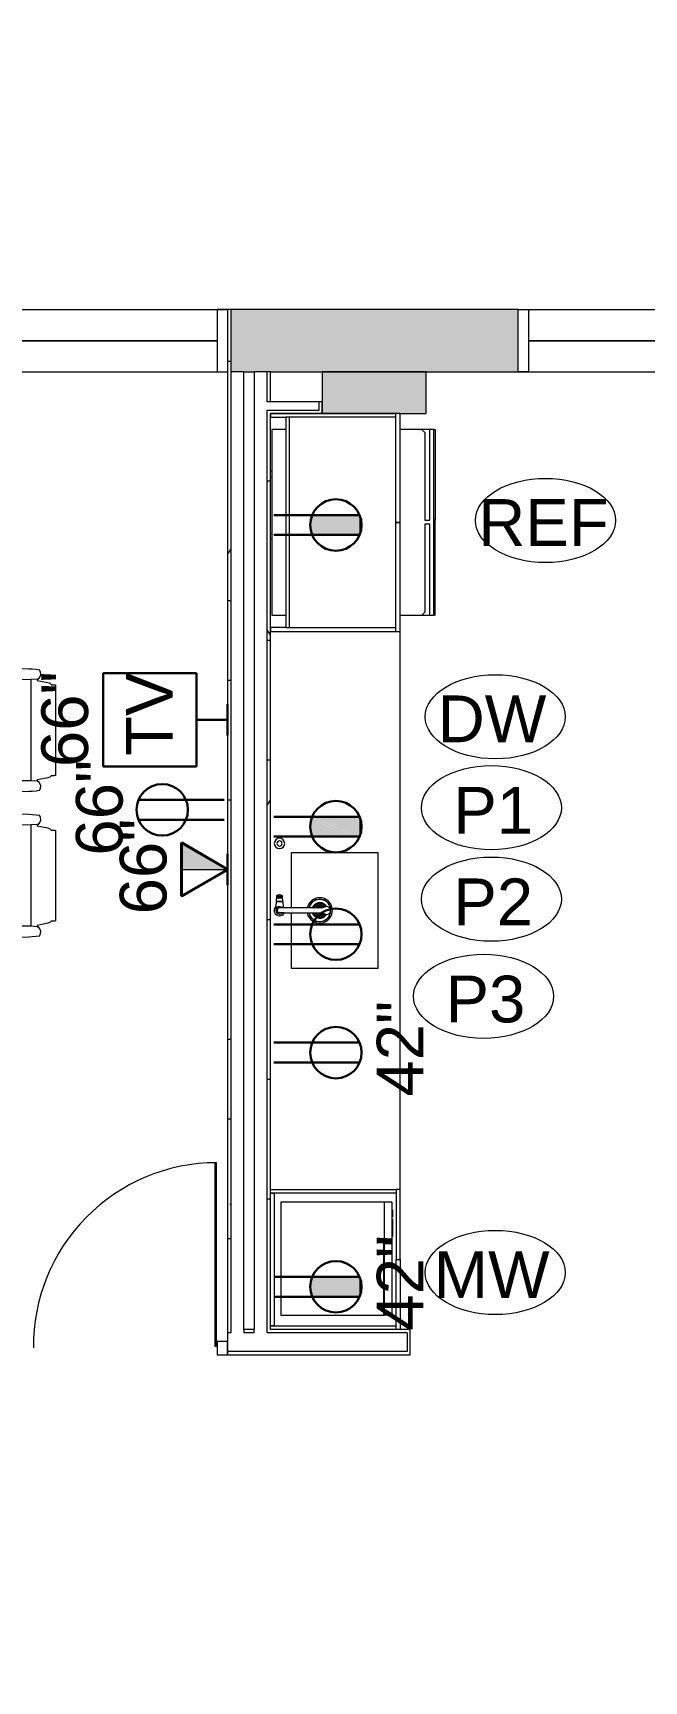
# Model space of a CAD drawing. Header units: inches. Extents: x 0 to 1536, y 72 to 1354.
# Drawn here: x 876.4 to 994.2, y 452.4 to 769.7 of the extents above; entities that cross this region are included whole.
import ezdxf

# ---------------------------------------------------------------- set-up
doc = ezdxf.new("R2010")
doc.units = ezdxf.units.IN
doc.header["$MEASUREMENT"] = 0
for name, color, linetype, lineweight in [('1600 K ST 6th Floor-Clean-REVISED_dwg', 8, 'Continuous', 9), ('A-ANNO-NOTE', 131, 'Continuous', 9), ('A-COLS', 52, 'Continuous', 13), ('A-DOOR', 31, 'Continuous', 13), ('A-GLAZ-CWMG', 51, 'Continuous', 9), ('A-Glaz-Exst', 7, 'Continuous', 9), ('A-WALL', 113, 'Continuous', 13), ('A-WALL-PATT', 111, 'Continuous', 13), ('I-FURN', 30, 'Continuous', 9), ('I-WALL', 2, 'Continuous', 13), ('P-SANR-FIXT', 6, 'Continuous', 9), ('P-SANR-FIXT-IDEN', 2, 'Continuous', 9), ('Q-CASE', 31, 'Continuous', 9), ('Q-SPCQ', 91, 'Continuous', 9), ('Q-SPCQ-IDEN', 132, 'Continuous', 9)]:
    doc.layers.add(name, color=color, linetype=linetype, lineweight=lineweight)
doc.styles.add('Arial_1', font='arial.ttf', dxfattribs={"height": 9})
doc.styles.add('Swis721 Lt BT_2', font='swissl.ttf', dxfattribs={"height": 9})
pattern_1 = [(0, (0, 0), (30.72, 7.68), [1.267, -21.773, 1.267, -21.773, -122.88]), (0, (0, 0), (30.72, 7.68), [-46.08, 1.267, -44.813, 1.267, -21.773, -53.76]), (0, (0, 0), (30.72, 7.68), [-115.2, 1.267, -14.093, 1.267, -37.133]), (120, (11.52, 3.84), (-22.011075, 22.7643), [1.267, -21.773, 1.267, -21.773, -122.88]), (120, (11.52, 3.84), (-22.011075, 22.7643), [-46.08, 1.267, -44.813, 1.267, -21.773, -53.76]), (120, (11.52, 3.84), (-22.011075, 22.7643), [-115.2, 1.267, -14.093, 1.267, -37.133]), (240, (15.36, 19.2), (-8.708925, -30.4443), [1.267, -21.773, 1.267, -21.773, -122.88]), (240, (15.36, 19.2), (-8.708925, -30.4443), [-46.08, 1.267, -44.813, 1.267, -21.773, -53.76]), (240, (15.36, 19.2), (-8.708925, -30.4443), [-115.2, 1.267, -14.093, 1.267, -37.133])]

# ---------------------------------------------------------------- blocks, each defined once
blk = doc.blocks.new('A-Refrigerator - A-Refrigerator-7509671-Level XX  POWER _ SIGNAL')
at = {"layer": 'Q-SPCQ'}
for p, q in [((17.88, 13.75), (-17.87, 13.75)), ((-17.87, 13.75), (-17.87, 11.05)), ((-3.18, 14), (-3.18, 13.75)), ((-2.18, 13.75), (-2.18, 14)), ((8.76, 14), (8.76, 13.75)), ((9.76, 13.75), (9.76, 14)), ((17.88, 11.05), (17.88, 13.75)), ((-17.87, -10.95), (-17.87, -17.5)), ((17.88, -17.5), (17.88, -10.95)), ((-17.33, -15.75), (-17.87, -15.21)), ((-17.87, -15.21), (-17.87, -16.75)), ((-0.36, -15.75), (-17.33, -15.75)), ((-0.36, -16.75), (-0.36, -15.75)), ((17.27, -15.75), (0.39, -15.75)), ((0.39, -15.75), (0.39, -16.75)), ((17.88, -15.14), (17.27, -15.75)), ((17.88, -16.75), (17.88, -15.14)), ((-17.87, -16.75), (-0.36, -16.75)), ((-17.87, -17.69), (-17.87, -17.5)), ((-17.87, -17.5), (17.88, -17.5)), ((-0.36, -17.69), (-17.87, -17.69)), ((-17.87, -17.69), (-17.87, -17.75)), ((-17.87, -17.75), (0.39, -17.75)), ((-0.36, -17.5), (-0.36, -17.69)), ((-0.36, -17.69), (0.39, -17.69)), ((0.39, -16.75), (17.88, -16.75)), ((0.39, -17.75), (0.39, -17.5)), ((17.88, -17.75), (0.39, -17.75)), ((17.88, -17.5), (17.88, -17.75))]:
    blk.add_line(p, q, dxfattribs=at)
blk = doc.blocks.new('perimeter columns - perimeter columns-7228800-Level XX  POWER _ SIGNAL')
at = {"layer": 'A-COLS', "lineweight": 9}
h = blk.add_hatch(color=7, dxfattribs=at)
h.paths.add_polyline_path([(12, 84), (59, 84), (59, 94), (12, 94)], flags=0)
h.paths.add_polyline_path([(115, 84), (173, 84), (173, 94), (115, 94)], flags=0)
h.paths.add_polyline_path([(229, 84), (287, 84), (287, 94), (229, 94)], flags=0)
h.paths.add_polyline_path([(401, 84), (401, 94), (343, 94), (343, 84)], flags=0)
h.paths.add_polyline_path([(457, 84), (515, 84), (515, 94), (457, 94)], flags=0)
h.paths.add_polyline_path([(1184.95, 84), (1184.95, 94), (1159.95, 94), (1159.95, 84), (1179.07, 84)], flags=0)
h.paths.add_polyline_path([(1056.95, 84), (1079.95, 84), (1079.95, 94), (1056.95, 94)], flags=0)
h.paths.add_polyline_path([(1305.95, 84), (1305.95, 94), (1287.95, 94), (1287.95, 84), (1303.33, 84)], flags=0)
h.paths.add_polyline_path([(571, 84), (629, 84), (629, 94), (571, 94)], flags=0)
h.paths.add_polyline_path([(1390.51, 84), (1421.51, 84), (1426.24, 85.3), (1422.09, 94), (1390.51, 94)], flags=0)
h.paths.add_polyline_path([(953.33, 84), (953.95, 84), (953.95, 94), (931.95, 94), (931.95, 84), (941.03, 84)], flags=0)
h.paths.add_polyline_path([(685, 84), (743.95, 84), (743.95, 94), (685, 94), (685, 90.18)], flags=0)
h.paths.add_polyline_path([(838.95, 84), (838.95, 94), (819.95, 94), (819.95, 84), (832.82, 84)], flags=0)
h.paths.add_polyline_path([(1523.01, 178.61), (1524.2, 182.34), (1524.2, 206.47), (1515.95, 206.47), (1515.95, 182.29), (1519.44, 180.47)], flags=0)
h.paths.add_polyline_path([(1515.95, 318.22), (1524.2, 318.22), (1524.2, 348.22), (1515.95, 348.22), (1515.95, 345.4)], flags=0)
h.paths.add_polyline_path([(1524.2, 436.04), (1524.2, 456.04), (1515.95, 456.04), (1515.95, 436.04)], flags=0)
h.paths.add_polyline_path([(1524.2, 551.04), (1524.2, 569.54), (1515.95, 569.54), (1515.95, 551.04)], flags=0)
h.paths.add_polyline_path([(1524.2, 680.5), (1524.2, 704.5), (1515.95, 704.5), (1515.95, 680.5)], flags=0)
h.paths.add_polyline_path([(562.49, 696.5), (574.9, 696.5), (574.9, 704.5), (560.9, 704.5), (560.9, 769.75), (547.9, 769.75), (547.9, 696.5), (560.9, 696.5)], flags=0)
h.paths.add_polyline_path([(1287.27, 696.5), (1301.45, 696.5), (1301.45, 704.5), (1270.45, 704.5), (1270.45, 696.5), (1274.69, 696.5)], flags=0)
h.paths.add_polyline_path([(932.2, 696.5), (952.2, 696.5), (952.2, 704.5), (932.2, 704.5), (932.2, 698.78)], flags=0)
h.paths.add_polyline_path([(832.82, 696.5), (833.7, 696.5), (833.7, 704.5), (815.2, 704.5), (815.2, 696.5), (823.75, 696.5)], flags=0)
h.paths.add_polyline_path([(1410.45, 696.5), (1410.45, 704.5), (1385.45, 704.5), (1385.45, 696.5), (1410.4, 696.5)], flags=0)
h.paths.add_polyline_path([(739.8, 696.5), (739.8, 704.5), (722.81, 704.5), (722.81, 696.5)], flags=0)
h.paths.add_polyline_path([(1182.95, 696.5), (1182.95, 704.5), (1159.7, 704.5), (1159.7, 696.5), (1179.83, 696.5)], flags=0)
h.paths.add_polyline_path([(1075.7, 696.5), (1075.7, 704.5), (1049.7, 704.5), (1049.7, 696.5)], flags=0)
at = {"layer": 'A-COLS', "color": 8, "lineweight": 20}
for p, q in [((952.2, 704.5), (932.2, 704.5)), ((932.2, 704.5), (932.2, 696.5)), ((952.2, 696.5), (952.2, 704.5)), ((932.2, 696.5), (946.41, 696.5)), ((947.16, 696.5), (952.2, 696.5))]:
    blk.add_line(p, q, dxfattribs=at)
blk = doc.blocks.new('CW Cupbd1 - Fridge 80_h x 24_d - 2 Doors - COUNTER DEPTH-7509609-Level XX  POWER _ SIGNAL')
at = {"layer": 'Q-CASE', "lineweight": 20}
for p, q in [((2.75, -2.36), (2, -2.36)), ((2, -2.36), (2, -26.56)), ((2.75, -5.31), (2.75, -2.36)), ((44, -2.36), (43.25, -2.36)), ((43.25, -2.36), (43.25, -5.31)), ((44, -26.56), (44, -2.36))]:
    blk.add_line(p, q, dxfattribs=at)
at = {"layer": 'Q-CASE'}
for p, q in [((43.25, -5.31), (2.75, -5.31)), ((2.75, -5.31), (2.75, -6.06)), ((2.75, -6.06), (2.75, -26.56)), ((2.75, -6.06), (43.25, -6.06)), ((43.25, -6.06), (43.25, -5.31)), ((43.25, -26.56), (43.25, -6.06)), ((2, -26.56), (23, -26.56)), ((2, -26.56), (2, -27.31)), ((23, -27.31), (2, -27.31)), ((23, -27.31), (23, -26.56)), ((23, -26.56), (44, -26.56)), ((23, -26.56), (23, -27.31)), ((44, -27.31), (23, -27.31)), ((44, -27.31), (44, -26.56))]:
    blk.add_line(p, q, dxfattribs=at)
blk = doc.blocks.new('Sink-Top_Under_Mount-Kitchen-KOHLER-Vault-K-3894 _2_ - Under-Mount_ NA-Stainless Steel-V28-Level XX  POWER _ SIGNAL')
at = {"layer": 'P-SANR-FIXT'}
for centre in [(-1.28, 0), (-1.25, 0.28), (-1.15, 0.56), (-1, 0.8), (-0.95, 0), (-0.91, 0.29), (-0.8, 1), (-0.77, 0.56), (-0.62, 0), (-0.56, 1.15), (-0.56, 0.77), (-0.54, 0.31), (0.54, 0.31), (0.56, 1.15), (0.56, 0.77), (0.62, 0), (0.77, 0.56), (0.8, 1), (0.91, 0.29), (0.95, 0), (1, 0.8), (1.15, 0.56), (1.25, 0.28), (1.28, 0), (-1.25, -0.28), (-1.15, -0.56), (-1, -0.8), (-0.91, -0.29), (-0.8, -1), (-0.77, -0.56), (-0.54, -0.31), (0.54, -0.31), (0.77, -0.56), (0.8, -1), (0.91, -0.29), (1, -0.8), (1.15, -0.56), (1.25, -0.28)]:
    blk.add_circle(centre, 0.0946, dxfattribs=at)
for centre, radius, start, end in [((0, 0), 2.45, 101.5682, 360), ((0, 0), 2.15, 103.1041, 267.499), ((0, 0), 2.12, 103.314, 265.2449), ((0, 0), 1.5, 108.3684, 239.2529), ((0, 0), 1.5, 360, 71.5564), ((0, 0), 2.45, 360, 78.3934), ((0, 0), 2.15, 360, 76.9136), ((0, 0), 2.12, 360, 76.72), ((-0.56, -0.77), 0.0946, 79.6013, 180), ((-0.56, -0.77), 0.0946, 180, 242.419), ((0, 0), 2.15, 277.8961, 360), ((0, 0), 2.12, 280.1262, 360), ((0.56, -0.77), 0.0946, 360, 112.0799), ((0.56, -0.77), 0.0946, 290.3186, 360), ((0, 0), 1.5, 300.2988, 360)]:
    blk.add_arc(centre, radius, start, end, dxfattribs=at)
blk = doc.blocks.new('Faucet-Kitchen-KOHLER-Simplice-K-596 _1_ - CP-Polished Chrome-7305370-Level XX  POWER _ SIGNAL')
at = {"layer": 'P-SANR-FIXT'}
for p, q in [((-0.47, -0.93), (-0.47, 0.03)), ((1.71, 0.65), (0.77, 0.7)), ((1.74, 0.56), (1.74, 0.62)), ((1.74, 0.56), (1.74, -0.56)), ((1.79, 0.56), (1.74, 0.56)), ((1.79, 0.6), (1.79, 0.56)), ((1.79, 0.56), (1.79, -0.56)), ((2.77, 0.57), (1.83, 0.64)), ((2.74, 0.36), (2.32, 0.36)), ((2.69, 0.15), (2.69, -0.13)), ((3.02, 0.19), (2.73, 0.19)), ((2.85, 0.24), (2.85, 0.5)), ((3.02, 0.19), (2.92, 0.19)), ((3.02, -0.19), (3.02, 0.19)), ((-0.47, -0.93), (-0.47, -8.29)), ((0.47, -0.93), (0.47, 0)), ((0.47, -8.32), (0.47, -0.93)), ((1.74, -0.62), (1.74, -0.56)), ((1.74, -0.56), (1.79, -0.56)), ((1.79, -0.56), (1.79, -0.6)), ((2.74, -0.37), (2.32, -0.37)), ((2.75, -0.19), (3.02, -0.19)), ((2.85, -0.5), (2.85, -0.25)), ((2.92, -0.19), (3.02, -0.19)), ((-0.47, -8.29), (-0.71, -8.89)), ((0.7, -8.89), (0.47, -8.32))]:
    blk.add_line(p, q, dxfattribs=at)
for centre, radius, start, end in [((0, 0), 1.04, 42.1959, 180), ((0, 0), 0.723, 360, 180), ((0, 0), 0.472, 360, 176.882), ((0.62, -3.7), 4.4, 88.0554, 95.0922), ((1.71, 0.62), 0.0286, 0, 87), ((1.83, 0.6), 0.0344, 90, 180), ((2.73, 0.79), 0.608, 226.3561, 270), ((1.47, 0), 0.922, 336.8502, 23.1498), ((2.73, 0.15), 0.037, 90, 180), ((2.77, 0.49), 0.0829, 7.4038, 86), ((3.08, 0.48), 0.333, 224.9896, 240.1997), ((0, 0), 1.04, 180, 243.0863), ((0, 0), 0.723, 180, 229.2949), ((0, 0), 0.723, 310.8692, 360), ((0, 0), 1.04, 297.0105, 317.5003), ((0.62, 3.69), 4.4, 268.0554, 271.9446), ((3.55, -39.55), 38.95, 92.7065, 94.0949), ((1.71, -0.62), 0.0313, 272.7065, 360), ((1.83, -0.6), 0.0353, 180, 271.9618), ((1.37, 12.7), 13.34, 271.9618, 276.0368), ((2.75, -0.83), 0.635, 90, 133.3167), ((2.75, -0.13), 0.0624, 180, 270), ((2.77, -0.5), 0.0743, 270, 0), ((3.07, -0.46), 0.306, 119.0824, 135.6683), ((-0.01, -9.11), 0.742, 162.4663, 17.5337)]:
    blk.add_arc(centre, radius, start, end, dxfattribs=at)
for centre, major_axis, ratio, start_param, end_param in [((2.51, 1.15), (-0.475, 0.972), 0.199029, 2.42058, 2.894638), ((2.49, -1.15), (0.496, 0.963), 0.190716, 0.27771, 0.732663)]:
    blk.add_ellipse(centre, major_axis=major_axis, ratio=ratio, start_param=start_param, end_param=end_param, dxfattribs=at)
blk = doc.blocks.new('INSINKERATOR SINK TOP SWITCH - INSINKERATOR SINK TOP SWITCH-7310114-Level XX  POWER _ SIGNAL')
at = {"layer": 'P-SANR-FIXT'}
for radius, start, end in [(1, 360, 180), (1, 180, 360), (0.5, 360, 180), (0.5, 180, 360)]:
    blk.add_arc((0, 0), radius, start, end, dxfattribs=at)
blk = doc.blocks.new('A-Microwave - 800 Watt-1_5CuFt-4748816-Level XX  POWER _ SIGNAL')
at = {"layer": 'Q-SPCQ'}
for p, q in [((17.11, -7.88), (-4.64, -7.88)), ((-4.64, -7.88), (-4.64, -27.88)), ((17.11, -27.88), (17.11, -7.88)), ((-4.64, -27.75), (9.11, -27.75)), ((-4.64, -29.25), (-4.64, -27.75)), ((-4.64, -27.88), (17.11, -27.88)), ((9.11, -27.75), (9.11, -29.25)), ((17.11, -29.25), (17.11, -27.88)), ((9.11, -29.25), (-4.64, -29.25)), ((17.11, -29.25), (9.11, -29.25)), ((10.48, -29.25), (10.48, -29.38)), ((11.86, -29.38), (10.48, -29.38)), ((11.86, -29.25), (11.86, -29.38)), ((11.92, -29.38), (11.86, -29.38)), ((11.92, -29.38), (11.92, -29.25)), ((12.42, -29.38), (11.92, -29.38)), ((12.42, -29.25), (12.42, -29.38)), ((13.79, -29.38), (12.42, -29.38)), ((13.79, -29.38), (13.79, -29.25)), ((14.23, -29.25), (14.23, -29.38)), ((15.61, -29.38), (14.23, -29.38)), ((15.61, -29.38), (15.61, -29.25))]:
    blk.add_line(p, q, dxfattribs=at)
blk = doc.blocks.new('CW-Single Glass Door - Patch Only - Short Pull-7455555-Level XX  POWER _ SIGNAL')
at = {"layer": 'A-DOOR'}
for p, q in [((-17.28125, -1.25), (-17.65625, -1.25)), ((-17.65625, -1.25), (-17.65625, -36.5625)), ((-17.28125, -36.5625), (-17.28125, -1.25)), ((-17.65625, -36.5625), (-17.28125, -36.5625))]:
    blk.add_line(p, q, dxfattribs=at)
at = {"layer": 'A-DOOR', "lineweight": 9}
blk.add_arc((-17.65625, -1.25), 35.3125, 270, 0.5, dxfattribs=at)
blk = doc.blocks.new('Rectangular Mullion - 2_ x 2 9_16_ rectangular-7455560-Level XX  POWER _ SIGNAL')
at = {"layer": 'A-GLAZ-CWMG', "lineweight": 20}
for p, q in [((-2, 0.4375), (0, 0.4375)), ((-2, -2.125), (-2, 0.4375)), ((0, 0.4375), (0, -2.125)), ((0, -2.125), (-2, -2.125))]:
    blk.add_line(p, q, dxfattribs=at)
blk = doc.blocks.new('HermanMiller_Collection_Eames_AluminumGroup_MgmtChair - Casters Pneumatic Hgt Adj-7470812-Level XX  POWER _ SIGNAL')
at = {"layer": 'I-FURN'}
for p, q in [((-8.72, 9.18), (-6.65, 9.58)), ((-7.1, 11.63), (-6.49, 11.73)), ((-6.65, 9.83), (-6.88, 9.85)), ((-6.65, 9.58), (-6.65, 9.83)), ((-6.65, 9.83), (-5.49, 9.76)), ((-6.49, 11.73), (-5.72, 11.8)), ((-5.72, 11.8), (-5.07, 11.83)), ((-5.49, 9.76), (-2.81, 9.72)), ((-5.49, 9.76), (-5.49, -9.76)), ((-5.07, 11.83), (-3.21, 11.88)), ((-3.21, 11.88), (3.79, 11.79)), ((-2.81, 9.72), (5.28, 9.72)), ((3.79, 11.79), (4.38, 11.72)), ((4.38, 11.72), (5.89, 11.24)), ((5.28, 9.72), (5.78, 9.77)), ((12.44, 10.17), (12.44, -10.17)), ((-10.2, -8.71), (-10.2, 8.71)), ((-9.36, 8.77), (-9.1, 9.03)), ((-9.1, 9.03), (-8.72, 9.18)), ((-9.1, -9.03), (-9.36, -8.77)), ((-8.96, -9.1), (-9.1, -9.03)), ((-8.72, -9.18), (-8.96, -9.1)), ((-6.65, -9.58), (-8.72, -9.18)), ((-6.49, -11.73), (-7.1, -11.63)), ((-6.88, -9.85), (-6.65, -9.83)), ((-6.65, -9.83), (-6.65, -9.58)), ((-6.65, -9.83), (-5.49, -9.76)), ((-5.72, -11.8), (-6.49, -11.73)), ((-5.07, -11.83), (-5.72, -11.8)), ((-5.49, -9.76), (-2.81, -9.72)), ((-3.21, -11.88), (-5.07, -11.83)), ((3.79, -11.79), (-3.21, -11.88)), ((-2.81, -9.72), (5.28, -9.72)), ((4.38, -11.72), (3.79, -11.79)), ((5.89, -11.24), (4.38, -11.72)), ((5.28, -9.72), (5.78, -9.77))]:
    blk.add_line(p, q, dxfattribs=at)
for centre, radius, start, end in [((-6.03, 10.85), 1.32, 144.065, 229.935), ((5.36, 10.43), 0.781, 302.3218, 343.1534), ((5.03, 10.51), 1.12, 343.9109, 40.257), ((-6.03, -10.85), 1.32, 130.065, 215.935), ((5.36, -10.43), 0.781, 16.8466, 57.6782), ((5.03, -10.51), 1.12, 319.743, 16.0891)]:
    blk.add_arc(centre, radius, start, end, dxfattribs=at)
for points in [[(6.11, 10.2), (6.84, 10.2), (8.3, 10.18), (9.78, 10.17), (10.52, 10.17)], [(10.52, 10.17), (10.68, 10.17), (11, 10.19), (11.33, 10.21), (11.49, 10.21)], [(10.52, -10.17), (9.78, -10.17), (8.3, -10.18), (6.84, -10.2), (6.11, -10.2)], [(11.49, -10.21), (11.33, -10.21), (11, -10.19), (10.68, -10.17), (10.52, -10.17)]]:
    blk.add_open_spline(points, degree=3, dxfattribs=at)
for points, knots in [([(11.49, 10.21), (11.61, 10.22), (11.82, 10.22), (12.05, 10.21), (12.19, 10.21), (12.27, 10.2), (12.34, 10.19), (12.4, 10.19), (12.43, 10.18), (12.44, 10.17), (12.44, 10.17)], [-1, -1, -1, -1, -0.727273, -0.545455, -0.454545, -0.363636, -0.272727, -0.181818, -0.090909, 0, 0, 0, 0]), ([(-10.2, 8.71), (-10.2, 8.72), (-10.18, 8.72), (-10.13, 8.73), (-10.04, 8.74), (-9.82, 8.76), (-9.55, 8.77), (-9.36, 8.77)], [-1, -1, -1, -1, -0.888889, -0.777778, -0.666667, -0.444444, 0, 0, 0, 0]), ([(-9.36, -8.77), (-9.41, -8.77), (-9.55, -8.77), (-9.73, -8.76), (-9.88, -8.76), (-9.98, -8.75), (-10.07, -8.74), (-10.13, -8.73), (-10.18, -8.72), (-10.2, -8.72), (-10.2, -8.71)], [-1, -1, -1, -1, -0.888889, -0.666667, -0.555556, -0.444444, -0.333333, -0.222222, -0.111111, 0, 0, 0, 0]), ([(12.44, -10.17), (12.43, -10.18), (12.36, -10.2), (12.06, -10.21), (11.74, -10.22), (11.57, -10.22), (11.49, -10.21)], [-1, -1, -1, -1, -0.727273, -0.363636, -0.181818, 0, 0, 0, 0])]:
    blk.add_open_spline(points, degree=3, knots=knots, dxfattribs=at)
blk = doc.blocks.new('CW Cupbd Combined - Oven Tower 96_h x 24_d - Single Shelf-7551916-Level XX  POWER _ SIGNAL')
at = {"layer": 'Q-CASE', "lineweight": 20}
for p, q in [((15.5, 30.31), (2, 30.31)), ((2, 30.31), (2, 29.56)), ((2, 29.56), (15.5, 29.56)), ((2, 5.31), (2, 29.56)), ((2.75, 29.56), (2.75, 5.31)), ((15.5, 29.56), (15.5, 30.31)), ((15.5, 29.56), (15.5, 30.31)), ((15.5, 30.31), (29, 30.31)), ((29, 29.56), (15.5, 29.56)), ((28.25, 5.31), (28.25, 29.56)), ((29, 30.31), (29, 29.56)), ((29, 29.56), (29, 5.31)), ((2.75, 5.31), (2, 5.31)), ((2.75, 6.06), (28.25, 6.06)), ((2.75, 5.31), (2.75, 6.06)), ((28.25, 5.31), (2.75, 5.31)), ((28.25, 6.06), (28.25, 5.31)), ((29, 5.31), (28.25, 5.31))]:
    blk.add_line(p, q, dxfattribs=at)
blk = doc.blocks.new('1600 K ST 6th Floor-Clean-REVISED_dwg-7023626-Level XX  POWER _ SIGNAL')
at = {"layer": 'A-Glaz-Exst'}
for p, q in [((855.95, 716.5), (913.95, 716.5)), ((969.95, 716.5), (1027.95, 716.5)), ((855.95, 704.5), (913.95, 704.5)), ((911.95, 704.5), (913.95, 704.5)), ((971.95, 704.5), (969.95, 704.5)), ((969.95, 704.5), (1027.95, 704.5))]:
    blk.add_line(p, q, dxfattribs=at)
at = {"layer": 'A-Glaz-Exst', "flags": 128}
for points in [[(913.95, 716.5), (911.95, 716.5), (911.95, 704.5)], [(969.95, 716.5), (971.95, 716.5), (971.95, 704.5)], [(911.95, 710.5), (911.95, 710.5), (857.96, 710.5), (857.95, 710.5), (911.95, 710.5), (911.95, 710.5), (857.95, 710.5)], [(1025.95, 710.5), (1025.95, 710.5), (971.96, 710.5), (971.95, 710.5), (1025.95, 710.5), (1025.95, 710.5), (971.95, 710.5), (971.95, 710.5)]]:
    blk.add_lwpolyline(points, dxfattribs=at)
blk = doc.blocks.new('Plumbing Equipment Tag - Standard-3394155-Level XX  POWER _ SIGNAL')
at = {"layer": 'P-SANR-FIXT-IDEN'}
blk.add_ellipse((-0.0499, 0.0037), major_axis=(-0.1406, 0), ratio=0.600473, dxfattribs=at)
blk = doc.blocks.new('Appliance_Specialty Equipment Tag - Standard-3515593-Level XX  POWER _ SIGNAL')
at = {"layer": 'Q-SPCQ-IDEN'}
blk.add_ellipse((-0.0499, 0.0037), major_axis=(-0.1406, 0), ratio=0.600473, dxfattribs=at)

msp = doc.modelspace()

# ---------------------------------------------------------------- hatches: boundary and pattern name
at = {"layer": 'A-ANNO-NOTE'}
for points in [[(939.33, 673.09), (929.97, 675.98), (929.95, 675.89)], [(939.33, 673.09), (929.99, 676.08), (929.97, 675.98)], [(939.33, 673.09), (930.01, 676.18), (929.99, 676.08)], [(939.33, 673.09), (930.03, 676.27), (930.01, 676.18)], [(939.33, 673.09), (930.06, 676.37), (930.03, 676.27)], [(939.33, 673.09), (930.09, 676.46), (930.06, 676.37)], [(939.33, 673.09), (930.12, 676.55), (930.09, 676.46)], [(939.33, 673.09), (930.15, 676.65), (930.12, 676.55)], [(939.33, 673.09), (930.18, 676.74), (930.15, 676.65)], [(939.33, 673.09), (930.22, 676.83), (930.18, 676.74)], [(939.33, 673.09), (930.26, 676.92), (930.22, 676.83)], [(939.33, 673.09), (939.35, 676.92), (930.26, 676.92)], [(939.33, 673.09), (939.37, 673.18), (939.35, 676.92)], [(939.37, 673.18), (939.46, 676.65), (939.35, 676.92)], [(939.37, 673.18), (939.58, 673.74), (939.46, 676.65)], [(939.58, 673.74), (939.76, 675.3), (939.46, 676.65)], [(939.73, 675.6), (939.64, 676.08), (939.46, 676.65)], [(939.76, 675.3), (939.73, 675.6), (939.46, 676.65)], [(939.33, 673.09), (929.88, 675.3), (929.87, 675.2)], [(939.33, 673.09), (929.87, 675.2), (929.87, 675.11)], [(939.33, 673.09), (929.87, 675.11), (929.87, 675.01)], [(939.33, 673.09), (929.87, 675.01), (929.87, 674.91)], [(939.33, 673.09), (929.87, 674.91), (929.87, 674.81)], [(939.33, 673.09), (929.87, 674.81), (929.88, 674.71)], [(939.33, 673.09), (929.89, 675.4), (929.88, 675.3)], [(939.33, 673.09), (929.88, 674.71), (929.89, 674.61)], [(939.33, 673.09), (929.91, 675.6), (929.89, 675.5)], [(939.33, 673.09), (929.89, 675.5), (929.89, 675.4)], [(939.33, 673.09), (929.89, 674.61), (929.89, 674.52)], [(939.33, 673.09), (929.89, 674.52), (929.91, 674.42)], [(939.33, 673.09), (929.92, 675.69), (929.91, 675.6)], [(939.33, 673.09), (929.91, 674.42), (929.92, 674.32)], [(939.33, 673.09), (929.93, 675.79), (929.92, 675.69)], [(939.33, 673.09), (929.92, 674.32), (929.93, 674.22)], [(939.33, 673.09), (929.95, 675.89), (929.93, 675.79)], [(939.33, 673.09), (929.93, 674.22), (929.95, 674.13)], [(939.33, 673.09), (929.95, 674.13), (929.97, 674.03)], [(939.33, 673.09), (929.97, 674.03), (929.99, 673.93)], [(939.33, 673.09), (929.99, 673.93), (930.01, 673.84)], [(939.33, 673.09), (930.01, 673.84), (930.03, 673.74)], [(939.33, 673.09), (930.03, 673.74), (930.06, 673.65)], [(939.33, 673.09), (930.06, 673.65), (930.09, 673.55)], [(939.33, 673.09), (930.09, 673.55), (930.12, 673.46)], [(939.33, 673.09), (930.12, 673.46), (930.15, 673.37)], [(939.33, 673.09), (930.15, 673.37), (930.18, 673.27)], [(939.33, 673.09), (930.18, 673.27), (930.22, 673.18)], [(939.33, 673.09), (930.22, 673.18), (930.26, 673.09)], [(939.58, 673.74), (939.72, 674.41), (939.76, 675.2)], [(939.33, 615.02), (930.26, 618.85), (930.22, 618.76)], [(939.33, 615.02), (939.35, 618.85), (930.26, 618.85)], [(939.33, 615.02), (939.37, 615.11), (939.35, 618.85)], [(939.37, 615.11), (939.46, 618.58), (939.35, 618.85)], [(939.33, 615.02), (929.88, 617.23), (929.87, 617.13), (930.21, 617.06)], [(939.33, 615.02), (929.87, 617.13), (929.87, 617.03), (930.21, 616.96)], [(939.33, 615.02), (929.87, 617.03), (929.87, 616.93), (930.21, 616.86)], [(939.33, 615.02), (929.87, 616.93), (929.87, 616.83), (930.21, 616.77)], [(939.33, 615.02), (929.87, 616.83), (929.87, 616.74), (930.21, 616.68)], [(939.33, 615.02), (929.87, 616.74), (929.88, 616.64), (930.21, 616.58)], [(939.33, 615.02), (929.89, 617.33), (929.88, 617.23), (930.21, 617.15)], [(939.33, 615.02), (929.88, 616.64), (929.89, 616.54), (930.21, 616.49)], [(939.33, 615.02), (929.91, 617.52), (929.89, 617.42), (930.21, 617.34)], [(939.33, 615.02), (929.89, 617.42), (929.89, 617.33), (930.21, 617.25)], [(939.33, 615.02), (929.89, 616.54), (929.89, 616.44), (930.21, 616.39)], [(939.33, 615.02), (929.89, 616.44), (929.91, 616.34), (930.21, 616.3)], [(939.33, 615.02), (929.92, 617.62), (929.91, 617.52), (930.21, 617.44)], [(939.33, 615.02), (929.91, 616.34), (929.92, 616.25), (930.21, 616.21)], [(939.33, 615.02), (929.93, 617.72), (929.92, 617.62), (930.21, 617.54)], [(939.33, 615.02), (929.92, 616.25), (929.93, 616.15), (930.21, 616.12)], [(939.33, 615.02), (929.95, 617.81), (929.93, 617.72), (930.21, 617.64)], [(939.33, 615.02), (929.93, 616.15), (929.95, 616.05), (930.21, 616.02)], [(939.33, 615.02), (929.97, 617.91), (929.95, 617.81), (930.21, 617.74)], [(939.33, 615.02), (929.95, 616.05), (929.97, 615.96), (930.21, 615.93)], [(939.33, 615.02), (929.99, 618.01), (929.97, 617.91), (930.21, 617.84)], [(939.33, 615.02), (929.97, 615.96), (929.99, 615.86), (930.21, 615.84)], [(939.33, 615.02), (930.01, 618.1), (929.99, 618.01), (930.21, 617.94)], [(939.33, 615.02), (929.99, 615.86), (930.01, 615.76), (930.21, 615.75)], [(939.33, 615.02), (930.03, 618.2), (930.01, 618.1), (930.21, 618.04)], [(939.33, 615.02), (930.01, 615.76), (930.03, 615.67), (930.21, 615.66)], [(939.33, 615.02), (930.06, 618.29), (930.03, 618.2), (930.21, 618.14)], [(939.33, 615.02), (930.03, 615.67), (930.06, 615.57), (930.21, 615.56)], [(939.33, 615.02), (930.09, 618.39), (930.06, 618.29), (930.21, 618.24)], [(939.33, 615.02), (930.12, 618.48), (930.09, 618.39), (930.21, 618.34)], [(939.33, 615.02), (930.15, 618.57), (930.12, 618.48), (930.21, 618.45)], [(939.33, 615.02), (930.18, 618.67), (930.15, 618.57), (930.21, 618.55)], [(939.33, 615.02), (930.21, 618.72), (930.21, 618.66)], [(939.37, 615.11), (939.58, 615.66), (939.46, 618.58)], [(939.58, 615.66), (939.76, 617.23), (939.46, 618.58)], [(939.73, 617.52), (939.64, 618.01), (939.46, 618.58)], [(939.76, 617.23), (939.73, 617.52), (939.46, 618.58)], [(939.58, 615.66), (939.72, 616.34), (939.76, 617.13)], [(914.02, 608.71), (905.09, 613.87), (905.09, 608.71)], [(939.33, 615.02), (930.06, 615.57), (930.09, 615.48), (930.21, 615.47)], [(939.33, 615.02), (930.09, 615.48), (930.12, 615.38), (930.21, 615.38)], [(939.33, 615.02), (930.12, 615.38), (930.15, 615.29), (930.21, 615.29)], [(939.33, 615.02), (930.15, 615.29), (930.21, 615.2)], [(939.33, 615.02), (930.18, 615.2), (930.22, 615.11)], [(939.33, 615.02), (930.22, 615.11), (930.26, 615.02)], [(939.33, 526.43), (930.15, 529.98), (930.12, 529.89)], [(939.33, 526.43), (930.18, 530.08), (930.15, 529.98)], [(939.33, 526.43), (930.22, 530.17), (930.18, 530.08)], [(939.33, 526.43), (930.26, 530.26), (930.22, 530.17)], [(939.33, 526.43), (939.35, 530.26), (930.26, 530.26)], [(939.33, 526.43), (939.37, 526.52), (939.35, 530.26)], [(939.37, 526.52), (939.46, 529.99), (939.35, 530.26)], [(939.37, 526.52), (939.58, 527.07), (939.46, 529.99)], [(939.58, 527.07), (939.76, 528.64), (939.46, 529.99)], [(939.73, 528.93), (939.64, 529.42), (939.46, 529.99)], [(939.76, 528.64), (939.73, 528.93), (939.46, 529.99)], [(939.33, 526.43), (929.88, 528.64), (929.87, 528.54)], [(939.33, 526.43), (929.87, 528.54), (929.87, 528.44)], [(939.33, 526.43), (929.87, 528.44), (929.87, 528.34)], [(939.33, 526.43), (929.87, 528.34), (929.87, 528.24)], [(939.33, 526.43), (929.87, 528.24), (929.87, 528.15)], [(939.33, 526.43), (929.87, 528.15), (929.88, 528.05)], [(939.33, 526.43), (929.89, 528.74), (929.88, 528.64)], [(939.33, 526.43), (929.88, 528.05), (929.89, 527.95)], [(939.33, 526.43), (929.91, 528.93), (929.89, 528.83)], [(939.33, 526.43), (929.89, 528.83), (929.89, 528.74)], [(939.33, 526.43), (929.89, 527.95), (929.89, 527.85)], [(939.33, 526.43), (929.89, 527.85), (929.91, 527.75)], [(939.33, 526.43), (929.92, 529.03), (929.91, 528.93)], [(939.33, 526.43), (929.91, 527.75), (929.92, 527.66)], [(939.33, 526.43), (929.93, 529.13), (929.92, 529.03)], [(939.33, 526.43), (929.92, 527.66), (929.93, 527.56)], [(939.33, 526.43), (929.95, 529.22), (929.93, 529.13)], [(939.33, 526.43), (929.93, 527.56), (929.95, 527.46)], [(939.33, 526.43), (929.97, 529.32), (929.95, 529.22)], [(939.33, 526.43), (929.95, 527.46), (929.97, 527.37)], [(939.33, 526.43), (929.99, 529.42), (929.97, 529.32)], [(939.33, 526.43), (929.97, 527.37), (929.99, 527.27)], [(939.33, 526.43), (930.01, 529.51), (929.99, 529.42)], [(939.33, 526.43), (929.99, 527.27), (930.01, 527.17)], [(939.33, 526.43), (930.03, 529.61), (930.01, 529.51)], [(939.33, 526.43), (930.01, 527.17), (930.03, 527.08)], [(939.33, 526.43), (930.06, 529.7), (930.03, 529.61)], [(939.33, 526.43), (930.03, 527.08), (930.06, 526.98)], [(939.33, 526.43), (930.09, 529.8), (930.06, 529.7)], [(939.33, 526.43), (930.06, 526.98), (930.09, 526.89)], [(939.33, 526.43), (930.12, 529.89), (930.09, 529.8)], [(939.33, 526.43), (930.09, 526.89), (930.12, 526.79)], [(939.33, 526.43), (930.12, 526.79), (930.15, 526.7)], [(939.58, 527.07), (939.72, 527.75), (939.76, 528.54)], [(939.33, 526.43), (930.15, 526.7), (930.18, 526.61)], [(939.33, 526.43), (930.18, 526.61), (930.22, 526.52)], [(939.33, 526.43), (930.22, 526.52), (930.26, 526.43)]]:
    msp.add_hatch(color=256, dxfattribs=at).paths.add_polyline_path(points, flags=0)
at = {"layer": 'A-WALL-PATT', "lineweight": 9}
h = msp.add_hatch(dxfattribs=at)
h.set_pattern_fill('FP_1', color=256, style=0, pattern_type=2)
h.set_pattern_definition(pattern_1)
h.paths.add_polyline_path([(913.95, 520.1), (914.58, 520.1), (914.58, 716.5), (913.95, 716.5), (913.95, 580.99)], flags=0)
msp.add_hatch(color=7, dxfattribs=at).paths.add_polyline_path([(921.58, 704.5), (969.95, 704.5), (969.95, 716.5), (914.58, 716.5), (914.58, 704.5), (919.39, 704.5)], flags=0)
h = msp.add_hatch(dxfattribs=at)
h.set_pattern_fill('FP_1', color=256, style=0, pattern_type=2)
h.set_pattern_definition(pattern_1)
h.paths.add_polyline_path([(921.58, 520.1), (922.2, 520.1), (922.2, 697.12), (921.58, 697.12), (921.58, 522.9)], flags=0)
h.paths.add_polyline_path([(921.58, 698.75), (922.2, 698.78), (922.2, 704.5), (921.58, 704.5), (921.58, 698.78)], flags=0)
h = msp.add_hatch(dxfattribs=at)
h.set_pattern_fill('FP_1', color=256, style=0, pattern_type=2)
h.set_pattern_definition(pattern_1)
h.paths.add_polyline_path([(913.95, 515.22), (949.16, 515.22), (949.16, 519.47), (948.53, 519.47), (948.53, 515.85), (913.95, 515.85)], flags=0)
h.paths.add_polyline_path([(692.6, 515.22), (841.58, 515.22), (841.58, 515.85), (688.72, 515.85), (688.89, 515.22), (692.49, 515.22)], flags=0)
h = msp.add_hatch(dxfattribs=at)
h.set_pattern_fill('FP_1', color=256, style=0, pattern_type=2)
h.set_pattern_definition(pattern_1)
h.paths.add_polyline_path([(946.45, 519.47), (949.16, 519.47), (949.16, 520.1), (921.58, 520.1), (921.58, 519.47), (941.03, 519.47)], flags=0)
h.paths.add_polyline_path([(914.58, 519.47), (914.58, 520.1), (913.95, 520.1), (913.95, 519.47)], flags=0)
h.paths.add_polyline_path([(917.08, 519.47), (919.08, 519.47), (919.08, 520.1), (917.08, 520.1)], flags=0)
h.paths.add_polyline_path([(816.33, 519.47), (841.58, 519.47), (841.58, 520.1), (692.06, 520.1), (692.21, 519.47), (815.46, 519.47)], flags=0)

# ---------------------------------------------------------------- linework, layer by layer
at = {"layer": 'A-ANNO-NOTE', "lineweight": 30}
for p, q in [((922.86, 676.92), (939.38, 676.92)), ((922.86, 676.92), (939.38, 676.92)), ((922.86, 673.09), (939.38, 673.09)), ((907.95, 646.5), (889.95, 646.5)), ((889.95, 646.5), (889.95, 628.5)), ((907.95, 628.5), (907.95, 646.5)), ((913.95, 640.5), (913.95, 634.5)), ((913.95, 637.5), (907.95, 637.5)), ((889.95, 628.5), (907.95, 628.5)), ((913.3, 622.08), (896.77, 622.08)), ((922.86, 618.85), (939.38, 618.85)), ((922.86, 618.85), (939.38, 618.85)), ((913.3, 618.25), (896.77, 618.25)), ((913.3, 618.25), (896.77, 618.25)), ((913.95, 608.67), (905.02, 613.83)), ((905.02, 603.52), (905.02, 613.83)), ((914.02, 608.71), (905.09, 613.87)), ((905.09, 603.56), (905.09, 613.87)), ((922.86, 615.02), (939.38, 615.02)), ((913.95, 611.67), (913.95, 605.67)), ((913.95, 608.67), (905.02, 603.52)), ((914.02, 608.71), (905.09, 603.56)), ((922.86, 598.12), (939.38, 598.12)), ((922.86, 598.12), (939.38, 598.12)), ((922.86, 594.29), (939.38, 594.29)), ((922.86, 575.34), (939.38, 575.34)), ((922.86, 575.34), (939.38, 575.34)), ((922.86, 571.5), (939.38, 571.5)), ((922.86, 530.26), (939.38, 530.26)), ((922.86, 530.26), (939.38, 530.26)), ((922.86, 526.43), (939.38, 526.43))]:
    msp.add_line(p, q, dxfattribs=at)
at = {"layer": 'A-ANNO-NOTE'}
for p, q in [((939.35, 676.92), (930.26, 676.92)), ((930.26, 673.09), (939.33, 673.09)), ((939.35, 618.85), (930.26, 618.85)), ((914.02, 608.71), (905.09, 613.87)), ((905.09, 613.87), (905.09, 608.71)), ((930.26, 615.02), (939.33, 615.02)), ((905.09, 608.71), (914.02, 608.71)), ((939.35, 530.26), (930.26, 530.26)), ((930.26, 526.43), (939.33, 526.43))]:
    msp.add_line(p, q, dxfattribs=at)
at = {"layer": 'A-ANNO-NOTE', "lineweight": 30}
for centre in [(934.82, 675.01), (901.34, 620.17), (934.82, 616.93), (934.82, 596.21), (934.82, 573.42), (934.82, 528.34)]:
    msp.add_circle(centre, 4.95, dxfattribs=at)
at = {"layer": 'A-ANNO-NOTE'}
for centre, radius, start, end in [((934.82, 675.01), 4.95, 157.2244, 202.7756), ((935.26, 675.03), 4.5, 334.5156, 24.9234), ((934.82, 616.93), 4.95, 157.2244, 202.7756), ((935.26, 616.95), 4.5, 334.5156, 24.9234), ((934.82, 528.34), 4.95, 157.2244, 202.7756), ((935.26, 528.36), 4.5, 334.5156, 24.9234)]:
    msp.add_arc(centre, radius, start, end, dxfattribs=at)
at = {"layer": 'A-WALL', "color": 8, "lineweight": 20}
for p, q in [((969.95, 716.5), (913.95, 716.5)), ((913.95, 716.5), (913.95, 704.5)), ((969.95, 704.5), (969.95, 716.5)), ((917.08, 704.5), (919.08, 704.5)), ((922.2, 704.5), (969.95, 704.5))]:
    msp.add_line(p, q, dxfattribs=at)
at = {"layer": 'A-WALL'}
for p, q in [((914.58, 716.5), (914.58, 519.47)), ((917.08, 704.5), (914.58, 704.5)), ((922.2, 704.5), (919.08, 704.5)), ((921.58, 698.75), (921.58, 704.5)), ((922.2, 698.75), (921.58, 698.75)), ((931.58, 697.12), (931.58, 698.75)), ((921.58, 519.47), (921.58, 697.12)), ((921.58, 697.12), (931.58, 697.12)), ((914.58, 519.47), (913.95, 519.47)), ((917.08, 520.1), (917.08, 519.47)), ((919.08, 519.47), (917.08, 519.47)), ((919.08, 519.47), (919.08, 520.1)), ((948.53, 519.47), (921.58, 519.47)), ((948.53, 519.47), (948.53, 515.85)), ((948.53, 515.85), (913.95, 515.85))]:
    msp.add_line(p, q, dxfattribs=at)
at = {"layer": 'I-WALL'}
for p, q in [((913.95, 704.5), (913.95, 515.22)), ((917.08, 520.1), (917.08, 704.5)), ((919.08, 704.5), (919.08, 520.1)), ((922.2, 698.75), (922.2, 704.5)), ((932.2, 698.75), (922.2, 698.75)), ((932.2, 696.5), (932.2, 698.75)), ((922.2, 520.1), (922.2, 696.5)), ((922.2, 696.5), (932.2, 696.5)), ((919.08, 520.1), (917.08, 520.1)), ((946.45, 520.1), (922.2, 520.1)), ((949.16, 520.1), (947.2, 520.1)), ((949.16, 515.22), (949.16, 520.1)), ((913.95, 515.22), (949.16, 515.22))]:
    msp.add_line(p, q, dxfattribs=at)
at = {"layer": 'Q-CASE'}
for p, q in [((947.2, 654.5), (947.16, 654.5)), ((947.2, 547.1), (947.2, 654.5)), ((926.25, 601.27), (926.25, 611.97)), ((926.25, 611.97), (942.9, 611.97)), ((942.9, 611.97), (942.9, 589.63)), ((926.25, 589.63), (926.25, 600.33)), ((942.9, 589.63), (926.25, 589.63))]:
    msp.add_line(p, q, dxfattribs=at)

# ---------------------------------------------------------------- block references
at = {"layer": '1600 K ST 6th Floor-Clean-REVISED_dwg', "color": 7}
msp.add_blockref('1600 K ST 6th Floor-Clean-REVISED_dwg-7023626-Level XX  POWER _ SIGNAL', (0, 0), dxfattribs=at)
at = {"layer": 'A-COLS', "lineweight": 9}
msp.add_blockref('perimeter columns - perimeter columns-7228800-Level XX  POWER _ SIGNAL', (0, 0), dxfattribs=at)
at = {"layer": 'A-DOOR', "rotation": 180}
msp.add_blockref('CW-Single Glass Door - Patch Only - Short Pull-7455555-Level XX  POWER _ SIGNAL', (894.17, 515.66), dxfattribs=at)
at = {"layer": 'A-GLAZ-CWMG', "extrusion": (0, 0, -1), "rotation": 180}
msp.add_blockref('Rectangular Mullion - 2_ x 2 9_16_ rectangular-7455560-Level XX  POWER _ SIGNAL', (-913.95, 515.66), dxfattribs=at)
at = {"layer": 'I-FURN', "rotation": 180}
for p in [(870.58, 635.5), (870.58, 607.5)]:
    msp.add_blockref('HermanMiller_Collection_Eames_AluminumGroup_MgmtChair - Casters Pneumatic Hgt Adj-7470812-Level XX  POWER _ SIGNAL', p, dxfattribs=at)
at = {"layer": 'P-SANR-FIXT'}
msp.add_blockref('INSINKERATOR SINK TOP SWITCH - INSINKERATOR SINK TOP SWITCH-7310114-Level XX  POWER _ SIGNAL', (923.95, 613.7), dxfattribs=at)
for name, p, rotation in [('Faucet-Kitchen-KOHLER-Simplice-K-596 _1_ - CP-Polished Chrome-7305370-Level XX  POWER _ SIGNAL', (923.95, 600.8), 89.99999999999997), ('Sink-Top_Under_Mount-Kitchen-KOHLER-Vault-K-3894 _2_ - Under-Mount_ NA-Stainless Steel-V28-Level XX  POWER _ SIGNAL', (931.7, 600.8), 89.99999999999984)]:
    msp.add_blockref(name, p, dxfattribs=dict(at, rotation=rotation))
at = {"layer": 'P-SANR-FIXT-IDEN', "xscale": 95.99999999999994, "yscale": 95.99999999999994, "zscale": 95.99999999999994}
for p in [(969.58, 620.22), (969.58, 602.62), (968.08, 583.91)]:
    msp.add_blockref('Plumbing Equipment Tag - Standard-3394155-Level XX  POWER _ SIGNAL', p, dxfattribs=at)
at = {"layer": 'Q-CASE'}
for name, p, rotation in [('CW Cupbd1 - Fridge 80_h x 24_d - 2 Doors - COUNTER DEPTH-7509609-Level XX  POWER _ SIGNAL', (919.84, 652.5), 90.00000000000021), ('CW Cupbd Combined - Oven Tower 96_h x 24_d - Single Shelf-7551916-Level XX  POWER _ SIGNAL', (916.89, 549.1), 270)]:
    msp.add_blockref(name, p, dxfattribs=dict(at, rotation=rotation))
at = {"layer": 'Q-SPCQ'}
for name, p, rotation in [('A-Refrigerator - A-Refrigerator-7509671-Level XX  POWER _ SIGNAL', (936.2, 675.53), 89.99999999999973), ('A-Microwave - 800 Watt-1_5CuFt-4748816-Level XX  POWER _ SIGNAL', (916.33, 527.54), 89.99999999999974)]:
    msp.add_blockref(name, p, dxfattribs=dict(at, rotation=rotation))
at = {"layer": 'Q-SPCQ-IDEN', "xscale": 95.99999999999994, "yscale": 95.99999999999994, "zscale": 95.99999999999994}
for p in [(980.02, 675.53), (970.33, 637.73), (970.33, 530.73)]:
    msp.add_blockref('Appliance_Specialty Equipment Tag - Standard-3515593-Level XX  POWER _ SIGNAL', p, dxfattribs=at)

# ---------------------------------------------------------------- texts
at = {"layer": 'A-ANNO-NOTE', "char_height": 9, "attachment_point": 1, "rotation": 90, "style": 'Swis721 Lt BT_2'}
for s, insert, width in [('66"', (878.04, 628.4), 20.604), ('TV', (894.36, 630.55), 16.968), ('66"', (884.7, 611.36), 20.604), ('66"', (893.16, 600.04), 20.604), ('42"', (942.69, 564.96), 20.604), ('42"', (942.69, 519.88), 20.604)]:
    msp.add_mtext(s, dxfattribs=dict(at, insert=insert, width=width))
at = {"layer": 'P-SANR-FIXT-IDEN', "char_height": 9, "width": 17.574, "attachment_point": 1, "style": 'Swis721 Lt BT_2'}
for s, insert in [('P1', (957.46, 624.56)), ('P2', (957.46, 606.95)), ('P3', (955.96, 588.24))]:
    msp.add_mtext(s, dxfattribs=dict(at, insert=insert))
at = {"layer": 'Q-SPCQ-IDEN', "char_height": 9, "attachment_point": 1, "style": 'Arial_1'}
for s, insert, width in [('REF', (962.26, 679.99), 30.906), ('DW', (954.44, 642.19), 26.361), ('MW', (953.68, 535.19), 28.179)]:
    msp.add_mtext(s, dxfattribs=dict(at, insert=insert, width=width))

doc.saveas('drawing.dxf')
